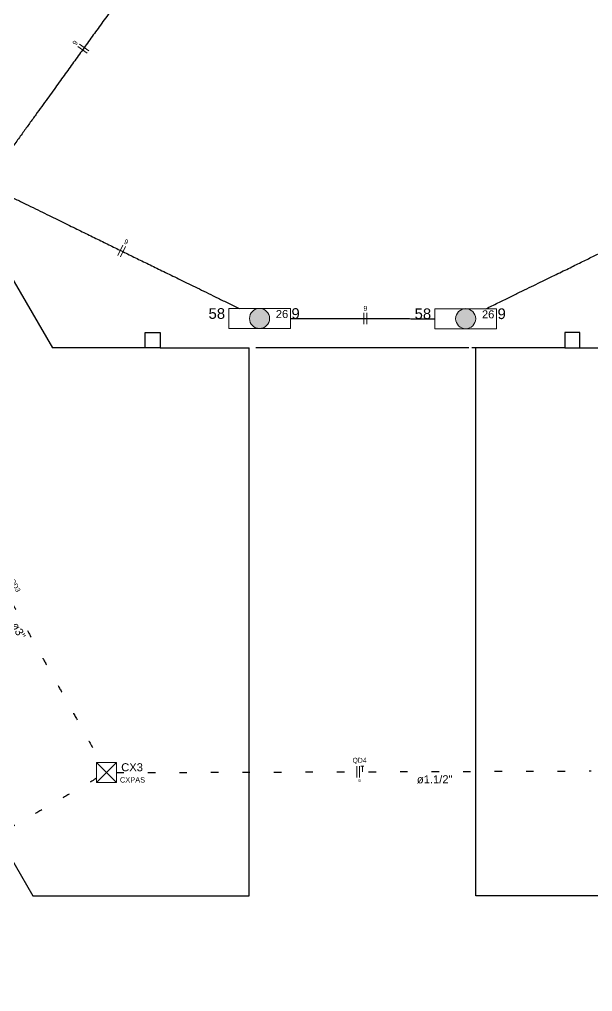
# Model space of a CAD drawing. Extents: x 210 to 779, y 61 to 241.
# Drawn here: x 484.07 to 491.66, y 182.66 to 195.52 of the extents above; entities that cross this region are included whole.
import ezdxf

# ---------------------------------------------------------------- set-up
doc = ezdxf.new("R2010")
doc.units = 0
doc.header["$LTSCALE"] = 2
doc.linetypes.add('DOT2', pattern=[3.175, 0, -3.175])
doc.layers.add('A-PAREDE', color=5, linetype='CONTINUOUS')
doc.layers.add('A-PISOS-NIVEL', color=1, linetype='CONTINUOUS')
for name, color, linetype, lineweight in [('EL-Condutos', 4, 'CONTINUOUS', 30), ('EL-Fios', 9, 'CONTINUOUS', 20), ('EL-Textos condutos', 7, 'CONTINUOUS', 20), ('EL-Textos fios', 7, 'CONTINUOUS', 20), ('EL-Textos pontos', 5, 'CONTINUOUS', 20), ('P-SIMBOL', 5, 'CONTINUOUS', 20)]:
    doc.layers.add(name, color=color, linetype=linetype, lineweight=lineweight)
doc.styles.add('Arial', font='arial.ttf')

msp = doc.modelspace()

# ---------------------------------------------------------------- hatches: boundary and pattern name
at = {"layer": 'P-SIMBOL'}
h = msp.add_hatch(color=256, dxfattribs=at)
h.paths.add_polyline_path([(489.85, 191.56, 1), (490.115, 191.56, 1)])
h.paths.add_polyline_path([(487.12, 191.563, 1), (487.385, 191.563, 1)])

# ---------------------------------------------------------------- linework, layer by layer
at = {"layer": 'A-PAREDE', "color": 251}
for points in [[(485.737, 191.376), (485.937, 191.376), (485.937, 191.176), (485.737, 191.176)], [(485.737, 191.376), (485.937, 191.376), (485.937, 191.176), (485.737, 191.176)], [(491.496, 191.376), (491.296, 191.376), (491.296, 191.176), (491.496, 191.176)], [(491.496, 191.376), (491.296, 191.376), (491.296, 191.176), (491.496, 191.176)]]:
    msp.add_lwpolyline(points, close=True, dxfattribs=at)
at = {"layer": 'A-PISOS-NIVEL', "color": 251}
for p, q in [((483.895, 192.239), (484.509, 191.176)), ((485.737, 191.176), (484.509, 191.176)), ((485.937, 191.176), (487.116, 191.176)), ((487.116, 183.926), (487.116, 191.176)), ((490.026, 191.176), (487.206, 191.176)), ((490.116, 191.176), (490.066, 191.176)), ((490.116, 183.926), (490.116, 191.176)), ((491.296, 191.176), (490.116, 191.176)), ((491.496, 191.176), (492.724, 191.176)), ((483.058, 185.988), (484.249, 183.926)), ((484.249, 183.926), (487.116, 183.926)), ((492.992, 183.926), (490.116, 183.926))]:
    msp.add_line(p, q, dxfattribs=at)
at = {"layer": 'EL-Condutos', "linetype": 'Continuous'}
for points in [[(486.088, 196.75), (485.975, 196.593), (485.869, 196.447), (485.77, 196.309), (485.676, 196.179), (485.588, 196.057), (485.505, 195.942), (485.427, 195.833), (485.352, 195.73), (485.281, 195.631), (485.212, 195.536), (485.146, 195.445), (485.082, 195.357), (485.02, 195.27), (484.959, 195.185), (484.898, 195.101), (484.837, 195.016), (484.775, 194.931), (484.713, 194.845), (484.649, 194.756), (484.583, 194.665), (484.515, 194.57), (484.444, 194.472), (484.369, 194.368), (484.29, 194.259), (484.207, 194.144), (484.119, 194.022), (484.025, 193.892), (483.926, 193.755), (483.82, 193.608), (483.707, 193.452)], [(483.839, 193.232), (483.986, 193.16), (484.124, 193.092), (484.254, 193.029), (484.378, 192.968), (484.494, 192.912), (484.604, 192.858), (484.709, 192.806), (484.81, 192.757), (484.905, 192.71), (484.997, 192.665), (485.086, 192.622), (485.173, 192.58), (485.257, 192.538), (485.341, 192.498), (485.423, 192.457), (485.506, 192.417), (485.589, 192.376), (485.673, 192.335), (485.759, 192.293), (485.847, 192.25), (485.937, 192.206), (486.032, 192.16), (486.13, 192.112), (486.233, 192.061), (486.342, 192.008), (486.456, 191.953), (486.577, 191.894), (486.704, 191.831), (486.84, 191.765), (486.983, 191.695)], [(490.251, 191.691), (490.411, 191.769), (490.56, 191.841), (490.697, 191.909), (490.825, 191.971), (490.944, 192.029), (491.054, 192.083), (491.157, 192.133), (491.253, 192.18), (491.344, 192.224), (491.43, 192.266), (491.511, 192.306), (491.59, 192.344), (491.666, 192.382), (491.741, 192.418), (491.814, 192.454), (491.888, 192.49), (491.963, 192.527), (492.04, 192.564), (492.12, 192.603), (492.202, 192.643), (492.29, 192.686), (492.382, 192.731), (492.481, 192.779), (492.586, 192.831), (492.699, 192.886), (492.82, 192.945), (492.951, 193.009), (493.092, 193.078), (493.244, 193.152), (493.408, 193.232)], [(487.66, 191.563), (487.74, 191.562), (487.818, 191.562), (487.891, 191.562), (487.962, 191.562), (488.031, 191.562), (488.096, 191.562), (488.16, 191.562), (488.221, 191.562), (488.281, 191.562), (488.34, 191.562), (488.397, 191.562), (488.453, 191.562), (488.508, 191.561), (488.563, 191.561), (488.618, 191.561), (488.672, 191.561), (488.727, 191.561), (488.782, 191.561), (488.839, 191.561), (488.896, 191.561), (488.954, 191.561), (489.014, 191.561), (489.075, 191.561), (489.139, 191.561), (489.205, 191.561), (489.273, 191.56), (489.344, 191.56), (489.418, 191.56), (489.495, 191.56), (489.575, 191.56)]]:
    msp.add_spline(points, degree=3, dxfattribs=at)
at = {"layer": 'EL-Condutos', "linetype": 'DOT2', "ltscale": 0.05}
for points in [[(482.147, 191.082), (482.289, 190.825), (482.424, 190.584), (482.549, 190.359), (482.668, 190.146), (482.779, 189.947), (482.884, 189.759), (482.983, 189.58), (483.077, 189.412), (483.167, 189.251), (483.253, 189.096), (483.335, 188.948), (483.415, 188.804), (483.494, 188.664), (483.571, 188.526), (483.647, 188.389), (483.723, 188.252), (483.8, 188.114), (483.878, 187.973), (483.958, 187.83), (484.041, 187.682), (484.127, 187.528), (484.216, 187.367), (484.31, 187.199), (484.409, 187.021), (484.513, 186.834), (484.624, 186.635), (484.742, 186.423), (484.868, 186.198), (485.001, 185.958), (485.144, 185.703)], [(485.096, 185.479), (484.847, 185.336), (484.613, 185.202), (484.394, 185.076), (484.188, 184.958), (483.995, 184.846), (483.812, 184.741), (483.639, 184.642), (483.475, 184.548), (483.319, 184.458), (483.169, 184.372), (483.025, 184.289), (482.886, 184.209), (482.75, 184.131), (482.616, 184.054), (482.483, 183.977), (482.35, 183.901), (482.216, 183.824), (482.08, 183.746), (481.94, 183.666), (481.797, 183.583), (481.647, 183.497), (481.492, 183.408), (481.328, 183.314), (481.156, 183.215), (480.974, 183.11), (480.781, 182.999), (480.575, 182.881), (480.357, 182.755), (480.124, 182.622), (479.876, 182.479)], [(485.356, 185.555), (485.657, 185.556), (485.94, 185.557), (486.205, 185.558), (486.453, 185.558), (486.687, 185.559), (486.908, 185.56), (487.117, 185.561), (487.314, 185.561), (487.503, 185.562), (487.683, 185.563), (487.857, 185.563), (488.025, 185.564), (488.189, 185.564), (488.35, 185.565), (488.51, 185.566), (488.67, 185.566), (488.831, 185.567), (488.995, 185.567), (489.162, 185.568), (489.335, 185.568), (489.514, 185.569), (489.702, 185.57), (489.898, 185.57), (490.105, 185.571), (490.324, 185.572), (490.556, 185.573), (490.803, 185.574), (491.065, 185.574), (491.345, 185.575), (491.644, 185.576)]]:
    msp.add_spline(points, degree=3, dxfattribs=at)
at = {"layer": 'EL-Fios'}
for p, q in [((484.97, 195.072), (484.848, 195.16)), ((484.991, 195.102), (484.87, 195.19)), ((485.377, 192.396), (485.443, 192.531)), ((485.411, 192.38), (485.477, 192.515)), ((488.636, 191.486), (488.636, 191.636)), ((488.674, 191.486), (488.674, 191.636)), ((488.54, 185.491), (488.54, 185.641)), ((488.577, 185.491), (488.577, 185.641)), ((488.595, 185.641), (488.635, 185.641)), ((488.615, 185.566), (488.615, 185.641))]:
    msp.add_line(p, q, dxfattribs=at)
at = {"layer": 'P-SIMBOL'}
for p, q in [((486.845, 191.431), (486.845, 191.696)), ((487.661, 191.696), (486.845, 191.696)), ((487.661, 191.431), (487.661, 191.696)), ((489.575, 191.427), (489.575, 191.692)), ((490.391, 191.692), (489.575, 191.692)), ((490.391, 191.427), (490.391, 191.692)), ((487.661, 191.431), (486.845, 191.431)), ((490.391, 191.427), (489.575, 191.427)), ((485.094, 185.687), (485.359, 185.687)), ((485.094, 185.687), (485.094, 185.422)), ((485.094, 185.687), (485.359, 185.422)), ((485.359, 185.687), (485.094, 185.422)), ((485.359, 185.687), (485.359, 185.422)), ((485.094, 185.422), (485.359, 185.422))]:
    msp.add_line(p, q, dxfattribs=at)
for centre in [(487.253, 191.563), (489.983, 191.56)]:
    msp.add_circle(centre, 0.133, dxfattribs=at)

# ---------------------------------------------------------------- texts
at = {"layer": 'EL-Textos condutos', "char_height": 0.1059, "attachment_point": 8, "line_spacing_factor": 0.798, "style": 'Arial'}
for s, insert, width, rotation in [('ø3"', (484.013, 187.405), 0.38124, 299.1232), ('ø1.1/2"', (489.573, 185.41), 0.88956, 0.2005)]:
    msp.add_mtext(s, dxfattribs=dict(at, insert=insert, width=width, rotation=rotation))
at = {"layer": 'EL-Textos fios', "char_height": 0.0653, "attachment_point": 8, "line_spacing_factor": 0.798, "style": 'Arial'}
for s, insert, width, rotation in [('9', (484.838, 195.19), 0.07837, 54.1732), ('9', (485.472, 192.546), 0.07837, 333.9485), ('QD3', (483.975, 188.007), 0.2351, 299.1241)]:
    msp.add_mtext(s, dxfattribs=dict(at, insert=insert, width=width, rotation=rotation))
at = {"layer": 'EL-Textos fios', "attachment_point": 8, "line_spacing_factor": 0.798, "style": 'Arial'}
for s, insert, char_height, width in [('9', (488.655, 191.663), 0.0653, 0.07837), ('QD4', (488.578, 185.667), 0.0653, 0.2351), ('6', (488.578, 185.43), 0.0406, 0.04871)]:
    msp.add_mtext(s, dxfattribs=dict(at, insert=insert, char_height=char_height, width=width))
at = {"layer": 'EL-Textos pontos', "line_spacing_factor": 0.798, "style": 'Arial'}
for s, insert, char_height, width, attachment_point in [('58', (486.797, 191.556), 0.1412, 0.33888, 9), ('9', (487.785, 191.556), 0.141, 0.16944, 9), ('58', (489.526, 191.553), 0.1412, 0.33888, 9), ('9', (490.515, 191.553), 0.141, 0.16944, 9), ('CX3', (485.421, 185.571), 0.1059, 0.38124, 7), ('CXPAS', (485.571, 185.422), 0.0706, 0.4236, 8)]:
    msp.add_mtext(s, dxfattribs=dict(at, insert=insert, char_height=char_height, width=width, attachment_point=attachment_point))
at = {"layer": 'P-SIMBOL', "char_height": 0.1059, "width": 0.25416, "attachment_point": 9, "line_spacing_factor": 0.798, "style": 'Arial'}
for insert in [(487.633, 191.567), (490.363, 191.563)]:
    msp.add_mtext('26', dxfattribs=dict(at, insert=insert))

doc.saveas('drawing.dxf')
